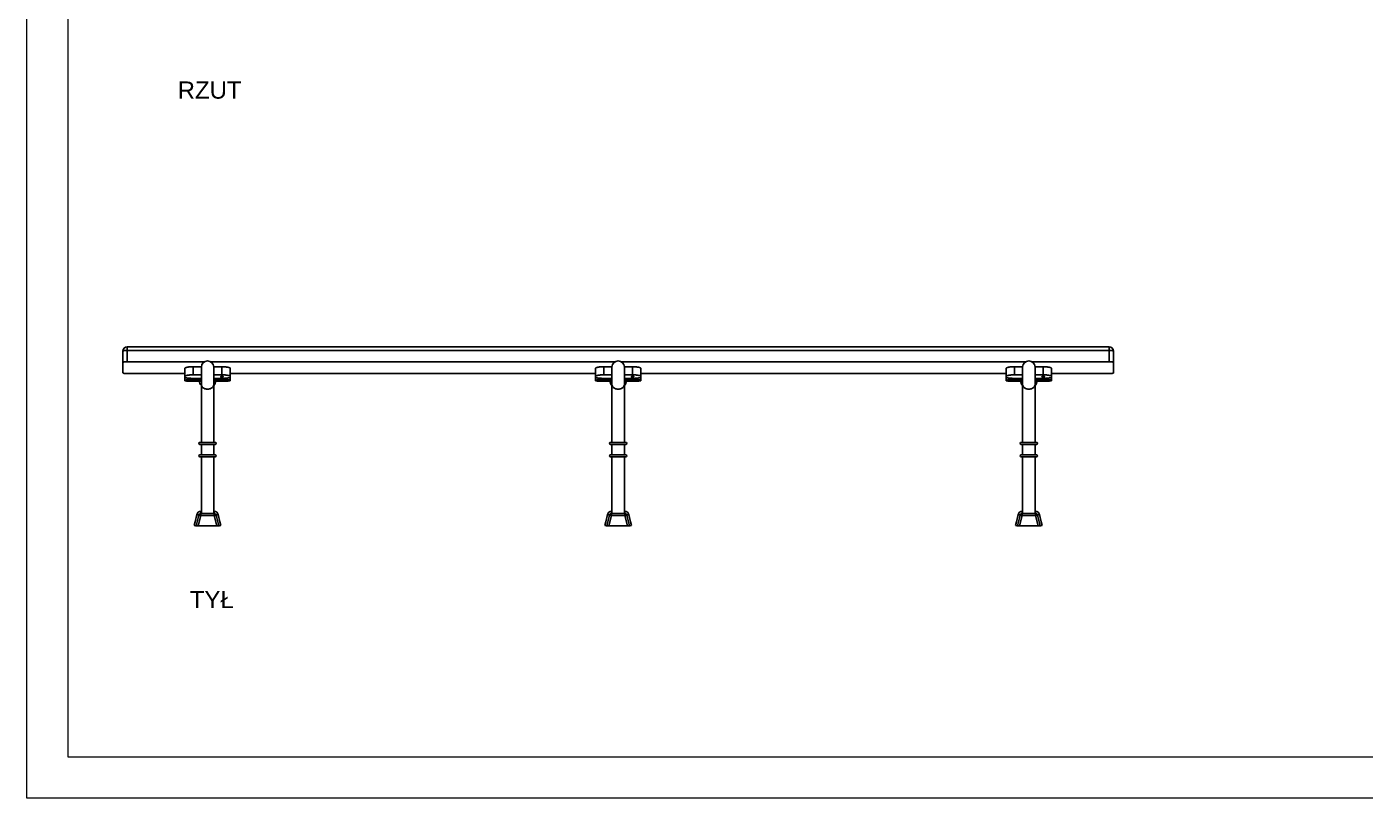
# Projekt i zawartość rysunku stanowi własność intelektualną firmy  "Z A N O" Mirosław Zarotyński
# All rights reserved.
# Model space of a CAD drawing. Header units: millimetres. Extents: x 1249 to 7189, y -2895 to 1305.
# Drawn here: x 1249 to 4492, y -2895 to -1025 of the extents above; entities that cross this region are included whole.
import ezdxf

# ---------------------------------------------------------------- set-up
doc = ezdxf.new("R2010")
doc.units = ezdxf.units.MM
doc.layers.add('tabelka', color=155, linetype='Continuous')
doc.layers.add('WYMIAR', color=96, linetype='Continuous')

# ---------------------------------------------------------------- blocks, each defined once
blk = doc.blocks.new('front')
for p, q in [((-2390.8, -209.7), (-2390.8, -182.1)), ((-0.8, -172.1), (-2380.8, -172.1)), ((-2380.8, -172.1), (-2380.8, -180.5)), ((-2380.8, -180.5), (-2380.8, -208.1)), ((-0.8, -180.5), (-2380.8, -180.5)), ((-0.8, -180.5), (-0.8, -172.1)), ((-0.8, -208.1), (-0.8, -180.5)), ((9.2, -182.1), (9.2, -209.7)), ((-2390.8, -235.1), (-2390.8, -209.7)), ((-2380.8, -208.1), (-2193.7, -208.1)), ((-2240.8, -243.5), (-2240.8, -223.9)), ((-2220.8, -220.1), (-2220.8, -239.7)), ((-2220.8, -220.1), (-2200.8, -220.1)), ((-2200.8, -220.9), (-2200.8, -263.7)), ((-2178, -208.1), (-1198.7, -208.1)), ((-2170.8, -220.1), (-2150.8, -220.1)), ((-2170.8, -263.7), (-2170.8, -220.9)), ((-2150.8, -239.7), (-2150.8, -220.1)), ((-2130.8, -223.9), (-2130.8, -243.5)), ((-1245.8, -243.5), (-1245.8, -223.9)), ((-1225.8, -220.1), (-1225.8, -239.7)), ((-1225.8, -220.1), (-1205.8, -220.1)), ((-1205.8, -220.9), (-1205.8, -263.7)), ((-1183, -208.1), (-203.7, -208.1)), ((-1175.8, -220.1), (-1155.8, -220.1)), ((-1175.8, -263.7), (-1175.8, -220.9)), ((-1155.8, -239.7), (-1155.8, -220.1)), ((-1135.8, -223.9), (-1135.8, -243.5)), ((-250.8, -243.5), (-250.8, -223.9)), ((-230.8, -220.1), (-230.8, -239.7)), ((-230.8, -220.1), (-210.8, -220.1)), ((-210.8, -220.9), (-210.8, -263.7)), ((-188, -208.1), (-0.8, -208.1)), ((-180.8, -220.1), (-160.8, -220.1)), ((-180.8, -263.7), (-180.8, -220.9)), ((-160.8, -239.7), (-160.8, -220.1)), ((-140.8, -223.9), (-140.8, -243.5)), ((9.2, -235.1), (9.2, -209.7)), ((-2380.8, -236.7), (-2240.8, -236.7)), ((-2240.8, -243.5), (-2240.8, -245.3)), ((-2240.8, -253), (-2240.8, -245.3)), ((-2240.8, -253), (-2240.8, -253.9)), ((-2220.8, -239.7), (-2200.8, -239.7)), ((-2220.8, -248.3), (-2200.8, -248.3)), ((-2220.8, -248.3), (-2220.8, -251.1)), ((-2220.8, -251.1), (-2200.8, -251.1)), ((-2220.8, -255.1), (-2200.8, -255.1)), ((-2170.8, -239.7), (-2150.8, -239.7)), ((-2170.8, -248.3), (-2150.8, -248.3)), ((-2170.8, -251.1), (-2150.8, -251.1)), ((-2170.8, -255.1), (-2150.8, -255.1)), ((-2150.8, -251.1), (-2150.8, -248.3)), ((-2130.8, -236.7), (-1245.8, -236.7)), ((-2130.8, -243.5), (-2130.8, -245.3)), ((-2130.8, -245.3), (-2130.8, -253)), ((-2130.8, -253), (-2130.8, -253.9)), ((-1245.8, -243.5), (-1245.8, -245.3)), ((-1245.8, -253), (-1245.8, -245.3)), ((-1245.8, -253), (-1245.8, -253.9)), ((-1225.8, -239.7), (-1205.8, -239.7)), ((-1225.8, -248.3), (-1205.8, -248.3)), ((-1225.8, -248.3), (-1225.8, -251.1)), ((-1225.8, -251.1), (-1205.8, -251.1)), ((-1225.8, -255.1), (-1205.8, -255.1)), ((-1175.8, -239.7), (-1155.8, -239.7)), ((-1175.8, -248.3), (-1155.8, -248.3)), ((-1175.8, -251.1), (-1155.8, -251.1)), ((-1175.8, -255.1), (-1155.8, -255.1)), ((-1155.8, -251.1), (-1155.8, -248.3)), ((-1135.8, -236.7), (-250.8, -236.7)), ((-1135.8, -243.5), (-1135.8, -245.3)), ((-1135.8, -245.3), (-1135.8, -253)), ((-1135.8, -253), (-1135.8, -253.9)), ((-250.8, -243.5), (-250.8, -245.3)), ((-250.8, -253), (-250.8, -245.3)), ((-250.8, -253), (-250.8, -253.9)), ((-230.8, -239.7), (-210.8, -239.7)), ((-230.8, -248.3), (-210.8, -248.3)), ((-230.8, -248.3), (-230.8, -251.1)), ((-230.8, -251.1), (-210.8, -251.1)), ((-230.8, -255.1), (-210.8, -255.1)), ((-180.8, -239.7), (-160.8, -239.7)), ((-180.8, -248.3), (-160.8, -248.3)), ((-180.8, -251.1), (-160.8, -251.1)), ((-180.8, -255.1), (-160.8, -255.1)), ((-160.8, -251.1), (-160.8, -248.3)), ((-140.8, -236.7), (-0.8, -236.7)), ((-140.8, -243.5), (-140.8, -245.3)), ((-140.8, -245.3), (-140.8, -253)), ((-140.8, -253), (-140.8, -253.9)), ((-2200.8, -263.7), (-2200.8, -403.4)), ((-2170.8, -403.4), (-2170.8, -263.7)), ((-1205.8, -263.7), (-1205.8, -403.4)), ((-1175.8, -403.4), (-1175.8, -263.7)), ((-210.8, -263.7), (-210.8, -403.4)), ((-180.8, -403.4), (-180.8, -263.7)), ((-2167.6, -403.4), (-2204.1, -403.4)), ((-2204.1, -408.4), (-2167.6, -408.4)), ((-2200.8, -408.4), (-2200.8, -420.6)), ((-2200.8, -420.6), (-2200.8, -420.9)), ((-2200.8, -420.9), (-2200.8, -421.2)), ((-2200.8, -421.2), (-2200.8, -433.4)), ((-2170.8, -420.6), (-2170.8, -408.4)), ((-2170.8, -420.9), (-2170.8, -420.6)), ((-2170.8, -421.2), (-2170.8, -420.9)), ((-2170.8, -433.4), (-2170.8, -421.2)), ((-1172.6, -403.4), (-1209.1, -403.4)), ((-1209.1, -408.4), (-1172.6, -408.4)), ((-1205.8, -408.4), (-1205.8, -420.6)), ((-1205.8, -420.6), (-1205.8, -420.9)), ((-1205.8, -420.9), (-1205.8, -421.2)), ((-1205.8, -421.2), (-1205.8, -433.4)), ((-1175.8, -420.6), (-1175.8, -408.4)), ((-1175.8, -420.9), (-1175.8, -420.6)), ((-1175.8, -421.2), (-1175.8, -420.9)), ((-1175.8, -433.4), (-1175.8, -421.2)), ((-177.6, -403.4), (-214.1, -403.4)), ((-214.1, -408.4), (-177.6, -408.4)), ((-210.8, -408.4), (-210.8, -420.6)), ((-210.8, -420.6), (-210.8, -420.9)), ((-210.8, -420.9), (-210.8, -421.2)), ((-210.8, -421.2), (-210.8, -433.4)), ((-180.8, -420.6), (-180.8, -408.4)), ((-180.8, -420.9), (-180.8, -420.6)), ((-180.8, -421.2), (-180.8, -420.9)), ((-180.8, -433.4), (-180.8, -421.2)), ((-2167.6, -433.4), (-2204.1, -433.4)), ((-2204.1, -438.4), (-2167.6, -438.4)), ((-2200.8, -438.4), (-2200.8, -575.8)), ((-2170.8, -575.9), (-2170.8, -438.4)), ((-1172.6, -433.4), (-1209.1, -433.4)), ((-1209.1, -438.4), (-1172.6, -438.4)), ((-1205.8, -438.4), (-1205.8, -575.8)), ((-1175.8, -575.9), (-1175.8, -438.4)), ((-177.6, -433.4), (-214.1, -433.4)), ((-214.1, -438.4), (-177.6, -438.4)), ((-210.8, -438.4), (-210.8, -575.8)), ((-180.8, -575.9), (-180.8, -438.4)), ((-2211.7, -578.5), (-2216, -595.9)), ((-2213.3, -605.9), (-2206.8, -579.7)), ((-2210.9, -595.9), (-2206.8, -579.7)), ((-2201.9, -580.9), (-2208.2, -605.9)), ((-2200.8, -570.8), (-2201.9, -570.8)), ((-2201.9, -570.8), (-2201.9, -575.8)), ((-2201.9, -575.8), (-2200.8, -575.8)), ((-2201.9, -575.9), (-2201.9, -580.9)), ((-2201.9, -575.9), (-2189, -575.9)), ((-2169.7, -580.9), (-2201.9, -580.9)), ((-2182.7, -575.9), (-2169.7, -575.9)), ((-2169.7, -570.8), (-2170.8, -570.8)), ((-2170.8, -575.8), (-2169.7, -575.8)), ((-2169.7, -570.8), (-2169.7, -575.8)), ((-2169.7, -575.9), (-2169.7, -580.9)), ((-2163.5, -605.9), (-2169.7, -580.9)), ((-2164.9, -579.7), (-2158.3, -605.9)), ((-2164.8, -579.7), (-2160.8, -595.9)), ((-2155.6, -595.9), (-2160, -578.5)), ((-1216.7, -578.5), (-1221, -595.9)), ((-1218.3, -605.9), (-1211.8, -579.7)), ((-1215.9, -595.9), (-1211.8, -579.7)), ((-1206.9, -580.9), (-1213.2, -605.9)), ((-1205.8, -570.8), (-1206.9, -570.8)), ((-1206.9, -570.8), (-1206.9, -575.8)), ((-1206.9, -575.8), (-1205.8, -575.8)), ((-1206.9, -575.9), (-1206.9, -580.9)), ((-1206.9, -575.9), (-1194, -575.9)), ((-1174.7, -580.9), (-1206.9, -580.9)), ((-1187.7, -575.9), (-1174.7, -575.9)), ((-1174.7, -570.8), (-1175.8, -570.8)), ((-1175.8, -575.8), (-1174.7, -575.8)), ((-1174.7, -570.8), (-1174.7, -575.8)), ((-1174.7, -575.9), (-1174.7, -580.9)), ((-1168.5, -605.9), (-1174.7, -580.9)), ((-1169.9, -579.7), (-1163.3, -605.9)), ((-1169.8, -579.7), (-1165.8, -595.9)), ((-1160.6, -595.9), (-1165, -578.5)), ((-221.7, -578.5), (-226, -595.9)), ((-223.3, -605.9), (-216.8, -579.7)), ((-220.9, -595.9), (-216.8, -579.7)), ((-211.9, -580.9), (-218.2, -605.9)), ((-210.8, -570.8), (-211.9, -570.8)), ((-211.9, -570.8), (-211.9, -575.8)), ((-211.9, -575.8), (-210.8, -575.8)), ((-211.9, -575.9), (-211.9, -580.9)), ((-211.9, -575.9), (-199, -575.9)), ((-179.7, -580.9), (-211.9, -580.9)), ((-192.7, -575.9), (-179.7, -575.9)), ((-179.7, -570.8), (-180.8, -570.8)), ((-180.8, -575.8), (-179.7, -575.8)), ((-179.7, -570.8), (-179.7, -575.8)), ((-179.7, -575.9), (-179.7, -580.9)), ((-173.5, -605.9), (-179.7, -580.9)), ((-174.9, -579.7), (-168.3, -605.9)), ((-174.8, -579.7), (-170.8, -595.9)), ((-165.6, -595.9), (-170, -578.5)), ((-2216, -595.9), (-2218.2, -604.7)), ((-2213.4, -605.9), (-2210.9, -595.9)), ((-2208.2, -605.9), (-2213.3, -605.9)), ((-2208.2, -605.9), (-2163.5, -605.9)), ((-2158.3, -605.9), (-2163.5, -605.9)), ((-2158.3, -605.9), (-2160.8, -595.9)), ((-2155.6, -595.9), (-2153.4, -604.7)), ((-1221, -595.9), (-1223.2, -604.7)), ((-1218.4, -605.9), (-1215.9, -595.9)), ((-1213.2, -605.9), (-1218.3, -605.9)), ((-1213.2, -605.9), (-1168.5, -605.9)), ((-1163.3, -605.9), (-1168.5, -605.9)), ((-1163.3, -605.9), (-1165.8, -595.9)), ((-1160.6, -595.9), (-1158.4, -604.7)), ((-226, -595.9), (-228.2, -604.7)), ((-223.4, -605.9), (-220.9, -595.9)), ((-218.2, -605.9), (-223.3, -605.9)), ((-218.2, -605.9), (-173.5, -605.9)), ((-168.3, -605.9), (-173.5, -605.9)), ((-168.3, -605.9), (-170.8, -595.9)), ((-165.6, -595.9), (-163.4, -604.7))]:
    blk.add_line(p, q)
at = {"flags": 128}
for points in [[(-2390.8, -182.1), (-2390.6, -181.7), (-2390.1, -181.4), (-2389.1, -181.2), (-2387.9, -180.9), (-2386.4, -180.7), (-2384.6, -180.6), (-2382.8, -180.5), (-2380.8, -180.5)], [(-0.8, -180.5), (1.1, -180.5), (3, -180.6), (4.7, -180.7), (6.3, -180.9), (7.5, -181.2), (8.4, -181.4), (9, -181.7), (9.2, -182.1)], [(-2380.8, -208.1), (-2382.8, -208.1), (-2384.6, -208.2), (-2386.4, -208.4), (-2387.9, -208.6), (-2389.1, -208.8), (-2390.1, -209.1), (-2390.6, -209.4), (-2390.8, -209.7)], [(9.2, -209.7), (9, -209.4), (8.4, -209.1), (7.5, -208.8), (6.3, -208.6), (4.7, -208.4), (3, -208.2), (1.1, -208.1), (-0.8, -208.1)], [(-2390.8, -235.1), (-2390.6, -235.4), (-2390.1, -235.7), (-2389.1, -236), (-2387.9, -236.2), (-2386.4, -236.4), (-2384.6, -236.6), (-2382.8, -236.7), (-2380.8, -236.7)], [(-2200.8, -255.7), (-2200.9, -255.5), (-2201, -255.1)], [(-2170.6, -255.1), (-2170.8, -255.5), (-2170.8, -255.7)], [(-1205.8, -255.7), (-1205.9, -255.5), (-1206, -255.1)], [(-1175.6, -255.1), (-1175.8, -255.5), (-1175.8, -255.7)], [(-210.8, -255.7), (-210.9, -255.5), (-211, -255.1)], [(-180.6, -255.1), (-180.8, -255.5), (-180.8, -255.7)], [(-0.8, -236.7), (1.1, -236.7), (3, -236.6), (4.7, -236.4), (6.3, -236.2), (7.5, -236), (8.4, -235.7), (9, -235.4), (9.2, -235.1)], [(-2185.8, -274.4), (-2188.1, -274.3), (-2190.3, -273.9), (-2192.5, -273.3), (-2194.4, -272.4), (-2196.2, -271.4), (-2197.7, -270.2), (-2199, -268.8), (-2199.9, -267.3), (-2200.5, -265.7), (-2200.8, -264.1), (-2200.8, -263.7)], [(-2170.8, -263.7), (-2170.8, -264.1), (-2171.1, -265.7), (-2171.7, -267.3), (-2172.6, -268.8), (-2173.9, -270.2), (-2175.4, -271.4), (-2177.2, -272.4), (-2179.2, -273.3), (-2181.3, -273.9), (-2183.5, -274.3), (-2185.8, -274.4)], [(-1190.8, -274.4), (-1193.1, -274.3), (-1195.3, -273.9), (-1197.5, -273.3), (-1199.4, -272.4), (-1201.2, -271.4), (-1202.7, -270.2), (-1204, -268.8), (-1204.9, -267.3), (-1205.5, -265.7), (-1205.8, -264.1), (-1205.8, -263.7)], [(-1175.8, -263.7), (-1175.8, -264.1), (-1176.1, -265.7), (-1176.7, -267.3), (-1177.6, -268.8), (-1178.9, -270.2), (-1180.4, -271.4), (-1182.2, -272.4), (-1184.2, -273.3), (-1186.3, -273.9), (-1188.5, -274.3), (-1190.8, -274.4)], [(-195.8, -274.4), (-198.1, -274.3), (-200.3, -273.9), (-202.5, -273.3), (-204.4, -272.4), (-206.2, -271.4), (-207.7, -270.2), (-209, -268.8), (-209.9, -267.3), (-210.5, -265.7), (-210.8, -264.1), (-210.8, -263.7)], [(-180.8, -263.7), (-180.8, -264.1), (-181.1, -265.7), (-181.7, -267.3), (-182.6, -268.8), (-183.9, -270.2), (-185.4, -271.4), (-187.2, -272.4), (-189.2, -273.3), (-191.3, -273.9), (-193.5, -274.3), (-195.8, -274.4)], [(-2211.7, -578.5), (-2211.5, -578.5), (-2211, -578.6), (-2210.2, -578.8), (-2209.2, -579.1), (-2208.3, -579.3), (-2207.5, -579.5), (-2207, -579.6), (-2206.8, -579.7), (-2206.8, -579.7)], [(-2206.8, -579.7), (-2206.7, -579.7), (-2206.4, -579.8), (-2205.9, -579.9), (-2205.3, -580), (-2204.6, -580.2), (-2203.8, -580.4), (-2202.9, -580.7), (-2201.9, -580.9)], [(-2169.7, -580.9), (-2168.8, -580.7), (-2167.9, -580.4), (-2167, -580.2), (-2166.3, -580), (-2165.7, -579.9), (-2165.2, -579.8), (-2165, -579.7), (-2164.9, -579.7)], [(-2160, -578.5), (-2160.2, -578.5), (-2160.7, -578.6), (-2161.5, -578.8), (-2162.4, -579.1), (-2163.3, -579.3), (-2164.1, -579.5), (-2164.6, -579.6), (-2164.8, -579.7), (-2164.8, -579.7)], [(-1216.7, -578.5), (-1216.5, -578.5), (-1216, -578.6), (-1215.2, -578.8), (-1214.2, -579.1), (-1213.3, -579.3), (-1212.5, -579.5), (-1212, -579.6), (-1211.8, -579.7)], [(-1211.8, -579.7), (-1211.7, -579.7), (-1211.4, -579.8), (-1210.9, -579.9), (-1210.3, -580), (-1209.6, -580.2), (-1208.8, -580.4), (-1207.9, -580.7), (-1206.9, -580.9)], [(-1174.7, -580.9), (-1173.8, -580.7), (-1172.9, -580.4), (-1172, -580.2), (-1171.3, -580), (-1170.7, -579.9), (-1170.2, -579.8), (-1170, -579.7), (-1169.9, -579.7)], [(-1165, -578.5), (-1165.2, -578.5), (-1165.7, -578.6), (-1166.5, -578.8), (-1167.4, -579.1), (-1168.3, -579.3), (-1169.1, -579.5), (-1169.6, -579.6), (-1169.8, -579.7)], [(-221.7, -578.5), (-221.5, -578.5), (-221, -578.6), (-220.2, -578.8), (-219.2, -579.1), (-218.3, -579.3), (-217.5, -579.5), (-217, -579.6), (-216.8, -579.7)], [(-216.8, -579.7), (-216.7, -579.7), (-216.4, -579.8), (-215.9, -579.9), (-215.3, -580), (-214.6, -580.2), (-213.8, -580.4), (-212.9, -580.7), (-211.9, -580.9)], [(-179.7, -580.9), (-178.8, -580.7), (-177.9, -580.4), (-177, -580.2), (-176.3, -580), (-175.7, -579.9), (-175.2, -579.8), (-175, -579.7), (-174.9, -579.7)], [(-170, -578.5), (-170.2, -578.5), (-170.7, -578.6), (-171.5, -578.8), (-172.4, -579.1), (-173.3, -579.3), (-174.1, -579.5), (-174.6, -579.6), (-174.8, -579.7)], [(-2218.2, -604.7), (-2218, -604.7), (-2217.5, -604.8), (-2216.7, -605), (-2215.8, -605.3), (-2214.9, -605.5), (-2214.1, -605.7), (-2213.6, -605.8), (-2213.4, -605.9)], [(-2153.4, -604.7), (-2153.6, -604.7), (-2154.1, -604.8), (-2154.9, -605), (-2155.8, -605.3), (-2156.8, -605.5), (-2157.6, -605.7), (-2158.1, -605.8), (-2158.3, -605.9)], [(-1223.2, -604.7), (-1223, -604.7), (-1222.5, -604.8), (-1221.7, -605), (-1220.8, -605.3), (-1219.9, -605.5), (-1219.1, -605.7), (-1218.6, -605.8), (-1218.4, -605.9)], [(-1158.4, -604.7), (-1158.6, -604.7), (-1159.1, -604.8), (-1159.9, -605), (-1160.8, -605.3), (-1161.8, -605.5), (-1162.6, -605.7), (-1163.1, -605.8), (-1163.3, -605.9)], [(-228.2, -604.7), (-228, -604.7), (-227.5, -604.8), (-226.7, -605), (-225.8, -605.3), (-224.9, -605.5), (-224.1, -605.7), (-223.6, -605.8), (-223.4, -605.9)], [(-163.4, -604.7), (-163.6, -604.7), (-164.1, -604.8), (-164.9, -605), (-165.8, -605.3), (-166.8, -605.5), (-167.6, -605.7), (-168.1, -605.8), (-168.3, -605.9)]]:
    blk.add_lwpolyline(points, dxfattribs=at)
for centre, radius, start, end in [((-2380.8, -182.1), 10, 90, 180), ((-0.8, -182.1), 10, 0, 90), ((-2185.8, -220.9), 15, 0, 180), ((-1190.8, -220.9), 15, 0, 180), ((-195.8, -220.9), 15, 0, 180), ((-2221.7, -241.5), 12.3, 257.9748, 274.1824), ((-2220, -239.6), 14.2, 266.8668, 280.9758), ((-2185.8, -250.9), 20.7, 191.6224, 223.6759), ((-2185.8, -250.9), 20.7, 316.3241, 348.3776), ((-2152.2, -239.5), 5.48, 248.7382, 269.4618), ((-2149.5, -239.5), 5.48, 270.5368, 291.2639), ((-1226.7, -241.5), 12.3, 257.9746, 274.1826), ((-1225, -239.6), 14.2, 266.8668, 280.9759), ((-1190.8, -250.9), 20.7, 191.6224, 223.6759), ((-1190.8, -250.9), 20.7, 316.3241, 348.3776), ((-1157.2, -239.5), 5.48, 248.7367, 269.4626), ((-1154.5, -239.5), 5.48, 270.5375, 291.2629), ((-231.7, -241.5), 12.3, 257.9758, 274.1817), ((-230, -239.6), 14.2, 266.8677, 280.9751), ((-195.8, -250.9), 20.7, 191.6224, 223.6759), ((-195.8, -250.9), 20.7, 316.3241, 348.3776), ((-162.2, -239.5), 5.48, 248.7369, 269.4631), ((-159.5, -239.5), 5.48, 270.5366, 291.2647), ((-2204.1, -405.9), 2.5, 90, 270), ((-2167.6, -405.9), 2.5, 270, 90), ((-1209.1, -405.9), 2.5, 90, 270), ((-1172.6, -405.9), 2.5, 270, 90), ((-214.1, -405.9), 2.5, 90, 270), ((-177.6, -405.9), 2.5, 270, 90), ((-2204.1, -435.9), 2.5, 90, 270), ((-2167.6, -435.9), 2.5, 270, 90), ((-1209.1, -435.9), 2.5, 90, 270), ((-1172.6, -435.9), 2.5, 270, 90), ((-214.1, -435.9), 2.5, 90, 270), ((-177.6, -435.9), 2.5, 270, 90), ((-2201.9, -580.9), 10.1, 90, 165.9638), ((-2201.9, -580.9), 5.05, 90, 165.9638), ((-2201.9, -580.9), 5, 90, 165.9638), ((-2169.7, -580.9), 10, 14.0362, 90), ((-2169.7, -580.9), 5.05, 14.0362, 90), ((-2169.7, -580.9), 5, 14.0362, 90), ((-1206.9, -580.9), 10.1, 90, 165.9638), ((-1206.9, -580.9), 5.05, 90, 165.9638), ((-1206.9, -580.9), 5, 90, 165.9638), ((-1174.7, -580.9), 10, 14.0362, 90), ((-1174.7, -580.9), 5.05, 14.0362, 90), ((-1174.7, -580.9), 5, 14.0362, 90), ((-211.9, -580.9), 10, 90, 165.9638), ((-211.9, -580.9), 5.05, 90, 165.9638), ((-211.9, -580.9), 5, 90, 165.9638), ((-179.7, -580.9), 10, 14.0362, 90), ((-179.7, -580.9), 5.05, 14.0362, 90), ((-179.7, -580.9), 5, 14.0362, 90)]:
    blk.add_arc(centre, radius, start, end)
for points, knots in [([(-2240.8, -223.9), (-2240.8, -223.7), (-2240.7, -223.3), (-2239.8, -222.7), (-2238.4, -222.1), (-2236.5, -221.6), (-2234.2, -221.1), (-2231.5, -220.7), (-2228.5, -220.4), (-2224.9, -220.2), (-2222.3, -220.1), (-2220.8, -220.1)], [0, 0, 0, 0, 0.105852, 0.214775, 0.320628, 0.429551, 0.53539, 0.644297, 0.750146, 0.859063, 1, 1, 1, 1]), ([(-2150.8, -220.1), (-2149.7, -220.1), (-2147.5, -220.1), (-2144.2, -220.3), (-2141.1, -220.6), (-2138.3, -221), (-2135.8, -221.4), (-2133.8, -221.9), (-2132.2, -222.5), (-2131.1, -223.2), (-2130.9, -223.6), (-2130.8, -223.9)], [0, 0, 0, 0, 0.105861, 0.214789, 0.320648, 0.429578, 0.535436, 0.644363, 0.750207, 0.85912, 1, 1, 1, 1]), ([(-1245.8, -223.9), (-1245.8, -223.7), (-1245.7, -223.3), (-1244.8, -222.7), (-1243.4, -222.1), (-1241.5, -221.6), (-1239.2, -221.1), (-1236.5, -220.7), (-1233.5, -220.4), (-1229.9, -220.2), (-1227.3, -220.1), (-1225.8, -220.1)], [0, 0, 0, 0, 0.105853, 0.214775, 0.320627, 0.429551, 0.535389, 0.644296, 0.750145, 0.859063, 1, 1, 1, 1]), ([(-1155.8, -220.1), (-1154.7, -220.1), (-1152.5, -220.1), (-1149.2, -220.3), (-1146.1, -220.6), (-1143.3, -221), (-1140.8, -221.4), (-1138.8, -221.9), (-1137.2, -222.5), (-1136.1, -223.2), (-1135.9, -223.6), (-1135.8, -223.9)], [0, 0, 0, 0, 0.105859, 0.214789, 0.320649, 0.429578, 0.535435, 0.644362, 0.750207, 0.85912, 1, 1, 1, 1]), ([(-250.8, -223.9), (-250.8, -223.7), (-250.7, -223.3), (-249.8, -222.7), (-248.4, -222.1), (-246.5, -221.6), (-244.2, -221.1), (-241.5, -220.7), (-238.5, -220.4), (-234.9, -220.2), (-232.3, -220.1), (-230.8, -220.1)], [0, 0, 0, 0, 0.105853, 0.214774, 0.320627, 0.429551, 0.535389, 0.644295, 0.750144, 0.85906, 1, 1, 1, 1]), ([(-160.8, -220.1), (-159.7, -220.1), (-157.5, -220.1), (-154.2, -220.3), (-151.1, -220.6), (-148.3, -221), (-145.8, -221.4), (-143.8, -221.9), (-142.2, -222.5), (-141.1, -223.2), (-140.9, -223.6), (-140.8, -223.9)], [0, 0, 0, 0, 0.105861, 0.214791, 0.320649, 0.429579, 0.535435, 0.644362, 0.750207, 0.859121, 1, 1, 1, 1]), ([(-2220.8, -239.7), (-2221.9, -239.7), (-2224.2, -239.7), (-2227.4, -239.9), (-2230.5, -240.2), (-2233.3, -240.6), (-2235.8, -241), (-2237.8, -241.5), (-2239.4, -242.1), (-2240.6, -242.8), (-2240.7, -243.2), (-2240.8, -243.5)], [0, 0, 0, 0, 0.105859, 0.214791, 0.32065, 0.429579, 0.535438, 0.644365, 0.750211, 0.859126, 1, 1, 1, 1]), ([(-2240.8, -245.3), (-2240.8, -245.5), (-2240.7, -245.9), (-2239.8, -246.4), (-2238.4, -246.8), (-2236.5, -247.3), (-2234.2, -247.6), (-2231.5, -247.9), (-2228.5, -248.1), (-2224.9, -248.3), (-2222.3, -248.3), (-2220.8, -248.3)], [0, 0, 0, 0, 0.107377, 0.214753, 0.322128, 0.429505, 0.536903, 0.644303, 0.751716, 0.859129, 1, 1, 1, 1]), ([(-2220.8, -251.1), (-2221.9, -251.1), (-2224.2, -251.1), (-2227.5, -251.2), (-2230.6, -251.4), (-2233.4, -251.6), (-2235.8, -251.8), (-2237.9, -252.1), (-2239.4, -252.4), (-2240.6, -252.7), (-2240.7, -252.9), (-2240.8, -253)], [0, 0, 0, 0, 0.107396, 0.214792, 0.322187, 0.429584, 0.536983, 0.644383, 0.751774, 0.859165, 1, 1, 1, 1]), ([(-2240.8, -253.9), (-2240.8, -254), (-2240.7, -254.2), (-2239.8, -254.4), (-2238.4, -254.5), (-2236.5, -254.7), (-2234.2, -254.8), (-2231.5, -254.9), (-2228.5, -255), (-2224.9, -255.1), (-2222.3, -255.1), (-2220.8, -255.1)], [0, 0, 0, 0, 0.107396, 0.214792, 0.322189, 0.429587, 0.536959, 0.644332, 0.751709, 0.859087, 1, 1, 1, 1]), ([(-2218.4, -253.7), (-2218.1, -253.7), (-2217.6, -253.6), (-2217.3, -253.5), (-2217.4, -253.4), (-2217.8, -253.3), (-2218.6, -253.3), (-2219.7, -253.2), (-2220.9, -253.2), (-2222, -253.2), (-2223.1, -253.3), (-2223.8, -253.3), (-2224.3, -253.4), (-2224.3, -253.5), (-2224, -253.6), (-2223.3, -253.7), (-2222.3, -253.7), (-2221.2, -253.8), (-2220, -253.8), (-2219, -253.7), (-2218.5, -253.7), (-2218.4, -253.7)], [0, 0, 0, 0, 0.053771, 0.107555, 0.161497, 0.215484, 0.269388, 0.323112, 0.376644, 0.430046, 0.483451, 0.536982, 0.590705, 0.644607, 0.698594, 0.752537, 0.806323, 0.85991, 0.913343, 0.966733, 1, 1, 1, 1]), ([(-2151.6, -243.9), (-2151.7, -243.9), (-2152.3, -243.9), (-2153.1, -244), (-2153.9, -244.2), (-2154.3, -244.4), (-2154.3, -244.6), (-2154, -244.7), (-2153.3, -244.9), (-2152.6, -245), (-2152.2, -245)], [0, 0, 0, 0, 0.058541, 0.192206, 0.326197, 0.46068, 0.5956, 0.730723, 0.865724, 1, 1, 1, 1]), ([(-2152.2, -245), (-2151.9, -245), (-2151.1, -245.1), (-2150.1, -245.1), (-2149.6, -245), (-2149.4, -245)], [0, 0, 0, 0, 0.404093, 0.808173, 1, 1, 1, 1]), ([(-2150.1, -243.9), (-2150.5, -243.9), (-2151, -243.9), (-2151.5, -243.9), (-2151.6, -243.9)], [0, 0, 0, 0, 0.790473, 1, 1, 1, 1]), ([(-2130.8, -243.5), (-2130.9, -243.3), (-2131, -242.9), (-2131.9, -242.3), (-2133.2, -241.7), (-2135.1, -241.2), (-2137.5, -240.7), (-2140.2, -240.3), (-2143.2, -240), (-2146.7, -239.8), (-2149.3, -239.7), (-2150.8, -239.7)], [0, 0, 0, 0, 0.107385, 0.21477, 0.322156, 0.429542, 0.536914, 0.644285, 0.751668, 0.859053, 1, 1, 1, 1]), ([(-2150.8, -248.3), (-2149.7, -248.3), (-2147.4, -248.3), (-2144.2, -248.2), (-2141.1, -248), (-2138.3, -247.7), (-2135.8, -247.4), (-2133.8, -247), (-2132.2, -246.5), (-2131.1, -246), (-2130.9, -245.6), (-2130.8, -245.3)], [0, 0, 0, 0, 0.107373, 0.214748, 0.32212, 0.429492, 0.536888, 0.644284, 0.751697, 0.859111, 1, 1, 1, 1]), ([(-2130.8, -253), (-2130.9, -253), (-2131, -252.8), (-2131.9, -252.5), (-2133.2, -252.2), (-2135.1, -251.9), (-2137.4, -251.6), (-2140.1, -251.4), (-2143.2, -251.2), (-2146.7, -251.1), (-2149.3, -251.1), (-2150.8, -251.1)], [0, 0, 0, 0, 0.105839, 0.214746, 0.320585, 0.429494, 0.535335, 0.644246, 0.750107, 0.859038, 1, 1, 1, 1]), ([(-2150.8, -255.1), (-2149.7, -255.1), (-2147.4, -255.1), (-2144.2, -255), (-2141.1, -255), (-2138.3, -254.9), (-2135.8, -254.7), (-2133.8, -254.6), (-2132.2, -254.4), (-2131.1, -254.2), (-2130.9, -254), (-2130.8, -253.9)], [0, 0, 0, 0, 0.10739, 0.214779, 0.322168, 0.429558, 0.536943, 0.644328, 0.751701, 0.859075, 1, 1, 1, 1]), ([(-2149.4, -245), (-2149.2, -245), (-2148.8, -245), (-2148.2, -244.9), (-2147.6, -244.7), (-2147.3, -244.5), (-2147.4, -244.3), (-2147.8, -244.1), (-2148.7, -244), (-2149.5, -243.9), (-2150, -243.9), (-2150.1, -243.9)], [0, 0, 0, 0, 0.06905, 0.152282, 0.286825, 0.421403, 0.556363, 0.691427, 0.826268, 0.960654, 1, 1, 1, 1]), ([(-1225.8, -239.7), (-1226.9, -239.7), (-1229.2, -239.7), (-1232.4, -239.9), (-1235.5, -240.2), (-1238.3, -240.6), (-1240.8, -241), (-1242.8, -241.5), (-1244.4, -242.1), (-1245.6, -242.8), (-1245.7, -243.2), (-1245.8, -243.5)], [0, 0, 0, 0, 0.105859, 0.21479, 0.32065, 0.42958, 0.535438, 0.644366, 0.750211, 0.859126, 1, 1, 1, 1]), ([(-1245.8, -245.3), (-1245.8, -245.5), (-1245.7, -245.9), (-1244.8, -246.4), (-1243.4, -246.8), (-1241.5, -247.3), (-1239.2, -247.6), (-1236.5, -247.9), (-1233.5, -248.1), (-1229.9, -248.3), (-1227.3, -248.3), (-1225.8, -248.3)], [0, 0, 0, 0, 0.107377, 0.214753, 0.322129, 0.429504, 0.536903, 0.644302, 0.751716, 0.859129, 1, 1, 1, 1]), ([(-1225.8, -251.1), (-1226.9, -251.1), (-1229.2, -251.1), (-1232.5, -251.2), (-1235.6, -251.4), (-1238.4, -251.6), (-1240.8, -251.8), (-1242.9, -252.1), (-1244.4, -252.4), (-1245.6, -252.7), (-1245.7, -252.9), (-1245.8, -253)], [0, 0, 0, 0, 0.107396, 0.214791, 0.322188, 0.429584, 0.536983, 0.644383, 0.751774, 0.859165, 1, 1, 1, 1]), ([(-1245.8, -253.9), (-1245.8, -254), (-1245.7, -254.2), (-1244.8, -254.4), (-1243.4, -254.5), (-1241.5, -254.7), (-1239.2, -254.8), (-1236.5, -254.9), (-1233.5, -255), (-1229.9, -255.1), (-1227.3, -255.1), (-1225.8, -255.1)], [0, 0, 0, 0, 0.107396, 0.214792, 0.322189, 0.429587, 0.536959, 0.644332, 0.751709, 0.859086, 1, 1, 1, 1]), ([(-1223.4, -253.7), (-1223.1, -253.7), (-1222.6, -253.6), (-1222.3, -253.5), (-1222.4, -253.4), (-1222.8, -253.3), (-1223.6, -253.3), (-1224.7, -253.2), (-1225.9, -253.2), (-1227, -253.2), (-1228.1, -253.3), (-1228.8, -253.3), (-1229.3, -253.4), (-1229.3, -253.5), (-1229, -253.6), (-1228.3, -253.7), (-1227.3, -253.7), (-1226.2, -253.8), (-1225, -253.8), (-1224, -253.7), (-1223.5, -253.7), (-1223.4, -253.7)], [0, 0, 0, 0, 0.0537722, 0.1075568, 0.161498, 0.2154856, 0.2693885, 0.3231143, 0.3766443, 0.4300485, 0.4834532, 0.5369823, 0.5907062, 0.6446081, 0.6985956, 0.752538, 0.8063243, 0.8599113, 0.913344, 0.9667332, 1, 1, 1, 1]), ([(-1156.6, -243.9), (-1156.7, -243.9), (-1157.3, -243.9), (-1158.1, -244), (-1158.9, -244.2), (-1159.3, -244.4), (-1159.3, -244.6), (-1159, -244.7), (-1158.3, -244.9), (-1157.6, -245), (-1157.2, -245)], [0, 0, 0, 0, 0.058541, 0.19221, 0.326201, 0.460682, 0.595602, 0.730726, 0.865724, 1, 1, 1, 1]), ([(-1157.2, -245), (-1156.9, -245), (-1156.1, -245.1), (-1155.1, -245.1), (-1154.6, -245), (-1154.4, -245)], [0, 0, 0, 0, 0.404089, 0.808175, 1, 1, 1, 1]), ([(-1155.1, -243.9), (-1155.5, -243.9), (-1156, -243.9), (-1156.5, -243.9), (-1156.6, -243.9)], [0, 0, 0, 0, 0.790473, 1, 1, 1, 1]), ([(-1135.8, -243.5), (-1135.9, -243.3), (-1136, -242.9), (-1136.9, -242.3), (-1138.2, -241.7), (-1140.1, -241.2), (-1142.5, -240.7), (-1145.2, -240.3), (-1148.2, -240), (-1151.7, -239.8), (-1154.3, -239.7), (-1155.8, -239.7)], [0, 0, 0, 0, 0.107385, 0.21477, 0.322156, 0.429542, 0.536914, 0.644286, 0.75167, 0.859053, 1, 1, 1, 1]), ([(-1155.8, -248.3), (-1154.7, -248.3), (-1152.4, -248.3), (-1149.2, -248.2), (-1146.1, -248), (-1143.3, -247.7), (-1140.8, -247.4), (-1138.8, -247), (-1137.2, -246.5), (-1136.1, -246), (-1135.9, -245.6), (-1135.8, -245.3)], [0, 0, 0, 0, 0.107373, 0.214746, 0.322118, 0.429491, 0.536887, 0.644284, 0.751698, 0.859111, 1, 1, 1, 1]), ([(-1135.8, -253), (-1135.9, -253), (-1136, -252.8), (-1136.9, -252.5), (-1138.2, -252.2), (-1140.1, -251.9), (-1142.4, -251.6), (-1145.1, -251.4), (-1148.2, -251.2), (-1151.7, -251.1), (-1154.3, -251.1), (-1155.8, -251.1)], [0, 0, 0, 0, 0.105839, 0.214747, 0.320586, 0.429494, 0.535336, 0.644247, 0.750108, 0.859039, 1, 1, 1, 1]), ([(-1155.8, -255.1), (-1154.7, -255.1), (-1152.4, -255.1), (-1149.2, -255), (-1146.1, -255), (-1143.3, -254.9), (-1140.8, -254.7), (-1138.8, -254.6), (-1137.2, -254.4), (-1136.1, -254.2), (-1135.9, -254), (-1135.8, -253.9)], [0, 0, 0, 0, 0.107389, 0.214778, 0.322168, 0.429557, 0.536942, 0.644327, 0.751701, 0.859074, 1, 1, 1, 1]), ([(-1154.4, -245), (-1154.2, -245), (-1153.8, -245), (-1153.2, -244.9), (-1152.6, -244.7), (-1152.3, -244.5), (-1152.4, -244.3), (-1152.8, -244.1), (-1153.7, -244), (-1154.5, -243.9), (-1155, -243.9), (-1155.1, -243.9)], [0, 0, 0, 0, 0.069047, 0.152282, 0.286825, 0.421403, 0.556363, 0.691428, 0.826268, 0.960654, 1, 1, 1, 1]), ([(-230.8, -239.7), (-231.9, -239.7), (-234.2, -239.7), (-237.4, -239.9), (-240.5, -240.2), (-243.3, -240.6), (-245.8, -241), (-247.8, -241.5), (-249.4, -242.1), (-250.6, -242.8), (-250.7, -243.2), (-250.8, -243.5)], [0, 0, 0, 0, 0.105861, 0.214792, 0.32065, 0.42958, 0.535439, 0.644367, 0.75021, 0.859126, 1, 1, 1, 1]), ([(-250.8, -245.3), (-250.8, -245.5), (-250.7, -245.9), (-249.8, -246.4), (-248.4, -246.8), (-246.5, -247.3), (-244.2, -247.6), (-241.5, -247.9), (-238.5, -248.1), (-234.9, -248.3), (-232.3, -248.3), (-230.8, -248.3)], [0, 0, 0, 0, 0.107377, 0.214752, 0.322129, 0.429504, 0.536903, 0.6443, 0.751716, 0.859129, 1, 1, 1, 1]), ([(-230.8, -251.1), (-231.9, -251.1), (-234.2, -251.1), (-237.5, -251.2), (-240.6, -251.4), (-243.4, -251.6), (-245.8, -251.8), (-247.9, -252.1), (-249.4, -252.4), (-250.6, -252.7), (-250.7, -252.9), (-250.8, -253)], [0, 0, 0, 0, 0.107396, 0.214794, 0.322188, 0.429584, 0.536984, 0.644384, 0.751775, 0.859165, 1, 1, 1, 1]), ([(-250.8, -253.9), (-250.8, -254), (-250.7, -254.2), (-249.8, -254.4), (-248.4, -254.5), (-246.5, -254.7), (-244.2, -254.8), (-241.5, -254.9), (-238.5, -255), (-234.9, -255.1), (-232.3, -255.1), (-230.8, -255.1)], [0, 0, 0, 0, 0.107396, 0.214792, 0.32219, 0.429587, 0.53696, 0.644333, 0.751709, 0.859085, 1, 1, 1, 1]), ([(-228.4, -253.7), (-228.1, -253.7), (-227.6, -253.6), (-227.3, -253.5), (-227.4, -253.4), (-227.8, -253.3), (-228.6, -253.3), (-229.7, -253.2), (-230.9, -253.2), (-232, -253.2), (-233.1, -253.3), (-233.8, -253.3), (-234.3, -253.4), (-234.3, -253.5), (-234, -253.6), (-233.3, -253.7), (-232.3, -253.7), (-231.2, -253.8), (-230, -253.8), (-229, -253.7), (-228.5, -253.7), (-228.4, -253.7)], [0, 0, 0, 0, 0.0537738, 0.1075579, 0.1614993, 0.215487, 0.2693927, 0.3231173, 0.376646, 0.430049, 0.4834559, 0.5369851, 0.590708, 0.64461, 0.6985975, 0.7525392, 0.8063278, 0.8599122, 0.9133423, 0.9667353, 1, 1, 1, 1]), ([(-161.6, -243.9), (-161.7, -243.9), (-162.3, -243.9), (-163.1, -244), (-163.9, -244.2), (-164.3, -244.4), (-164.3, -244.6), (-164, -244.7), (-163.3, -244.9), (-162.6, -245), (-162.2, -245)], [0, 0, 0, 0, 0.058535, 0.192207, 0.326201, 0.460679, 0.595601, 0.730722, 0.865719, 1, 1, 1, 1]), ([(-162.2, -245), (-161.9, -245), (-161.1, -245.1), (-160.1, -245.1), (-159.6, -245), (-159.4, -245)], [0, 0, 0, 0, 0.404064, 0.808176, 1, 1, 1, 1]), ([(-160.1, -243.9), (-160.5, -243.9), (-161, -243.9), (-161.5, -243.9), (-161.6, -243.9)], [0, 0, 0, 0, 0.790464, 1, 1, 1, 1]), ([(-140.8, -243.5), (-140.9, -243.3), (-141, -242.9), (-141.9, -242.3), (-143.2, -241.7), (-145.1, -241.2), (-147.5, -240.7), (-150.2, -240.3), (-153.2, -240), (-156.7, -239.8), (-159.3, -239.7), (-160.8, -239.7)], [0, 0, 0, 0, 0.107385, 0.21477, 0.322157, 0.429542, 0.536914, 0.644285, 0.751668, 0.859053, 1, 1, 1, 1]), ([(-160.8, -248.3), (-159.7, -248.3), (-157.4, -248.3), (-154.2, -248.2), (-151.1, -248), (-148.3, -247.7), (-145.8, -247.4), (-143.8, -247), (-142.2, -246.5), (-141.1, -246), (-140.9, -245.6), (-140.8, -245.3)], [0, 0, 0, 0, 0.107373, 0.214746, 0.32212, 0.42949, 0.536886, 0.644284, 0.751697, 0.859112, 1, 1, 1, 1]), ([(-140.8, -253), (-140.9, -253), (-141, -252.8), (-141.9, -252.5), (-143.2, -252.2), (-145.1, -251.9), (-147.4, -251.6), (-150.1, -251.4), (-153.2, -251.2), (-156.7, -251.1), (-159.3, -251.1), (-160.8, -251.1)], [0, 0, 0, 0, 0.105839, 0.214747, 0.320585, 0.429492, 0.535337, 0.644244, 0.750109, 0.859038, 1, 1, 1, 1]), ([(-160.8, -255.1), (-159.7, -255.1), (-157.4, -255.1), (-154.2, -255), (-151.1, -255), (-148.3, -254.9), (-145.8, -254.7), (-143.8, -254.6), (-142.2, -254.4), (-141.1, -254.2), (-140.9, -254), (-140.8, -253.9)], [0, 0, 0, 0, 0.107388, 0.214779, 0.322168, 0.429558, 0.536943, 0.644328, 0.751702, 0.859075, 1, 1, 1, 1]), ([(-159.4, -245), (-159.2, -245), (-158.8, -245), (-158.2, -244.9), (-157.6, -244.7), (-157.3, -244.5), (-157.4, -244.3), (-157.8, -244.1), (-158.7, -244), (-159.5, -243.9), (-160, -243.9), (-160.1, -243.9)], [0, 0, 0, 0, 0.069043, 0.152275, 0.286823, 0.421398, 0.556358, 0.691421, 0.826261, 0.960647, 1, 1, 1, 1]), ([(-2189, -575.9), (-2188.4, -575.9), (-2187.2, -575.9), (-2185.1, -575.9), (-2183.6, -575.9), (-2182.7, -575.9)], [0, 0, 0, 0, 0.276318, 0.561152, 1, 1, 1, 1]), ([(-1194, -575.9), (-1193.4, -575.9), (-1192.2, -575.9), (-1190.1, -575.9), (-1188.6, -575.9), (-1187.7, -575.9)], [0, 0, 0, 0, 0.2763192, 0.561155, 1, 1, 1, 1]), ([(-199, -575.9), (-198.4, -575.9), (-197.2, -575.9), (-195.1, -575.9), (-193.6, -575.9), (-192.7, -575.9)], [0, 0, 0, 0, 0.276323, 0.561153, 1, 1, 1, 1])]:
    blk.add_open_spline(points, degree=3, knots=knots)

msp = doc.modelspace()

# ---------------------------------------------------------------- linework, layer by layer
at = {"layer": 'tabelka', "lineweight": 5}
for points in [[(1249.09, 1304.52), (7189.09, 1304.52), (7189.09, -2895.48), (1249.09, -2895.48)], [(1349.09, 1204.52), (7089.09, 1204.52), (7089.09, -2795.48), (1349.09, -2795.48)]]:
    msp.add_lwpolyline(points, close=True, dxfattribs=at)

# ---------------------------------------------------------------- block references
msp.add_blockref('front', (3872.86, -1629.19))

# ---------------------------------------------------------------- texts
at = {"layer": 'WYMIAR', "char_height": 41.5951, "width": 196.5247, "attachment_point": 1}
for s, insert in [('{\\f@Arial Unicode MS|b0|i0|c238|p34;RZUT}', (1614.67, -1157.69)), ('{\\f@Arial Unicode MS|b0|i0|c238|p34;TYŁ}', (1644.04, -2392.98))]:
    msp.add_mtext(s, dxfattribs=dict(at, insert=insert))

doc.saveas('drawing.dxf')
